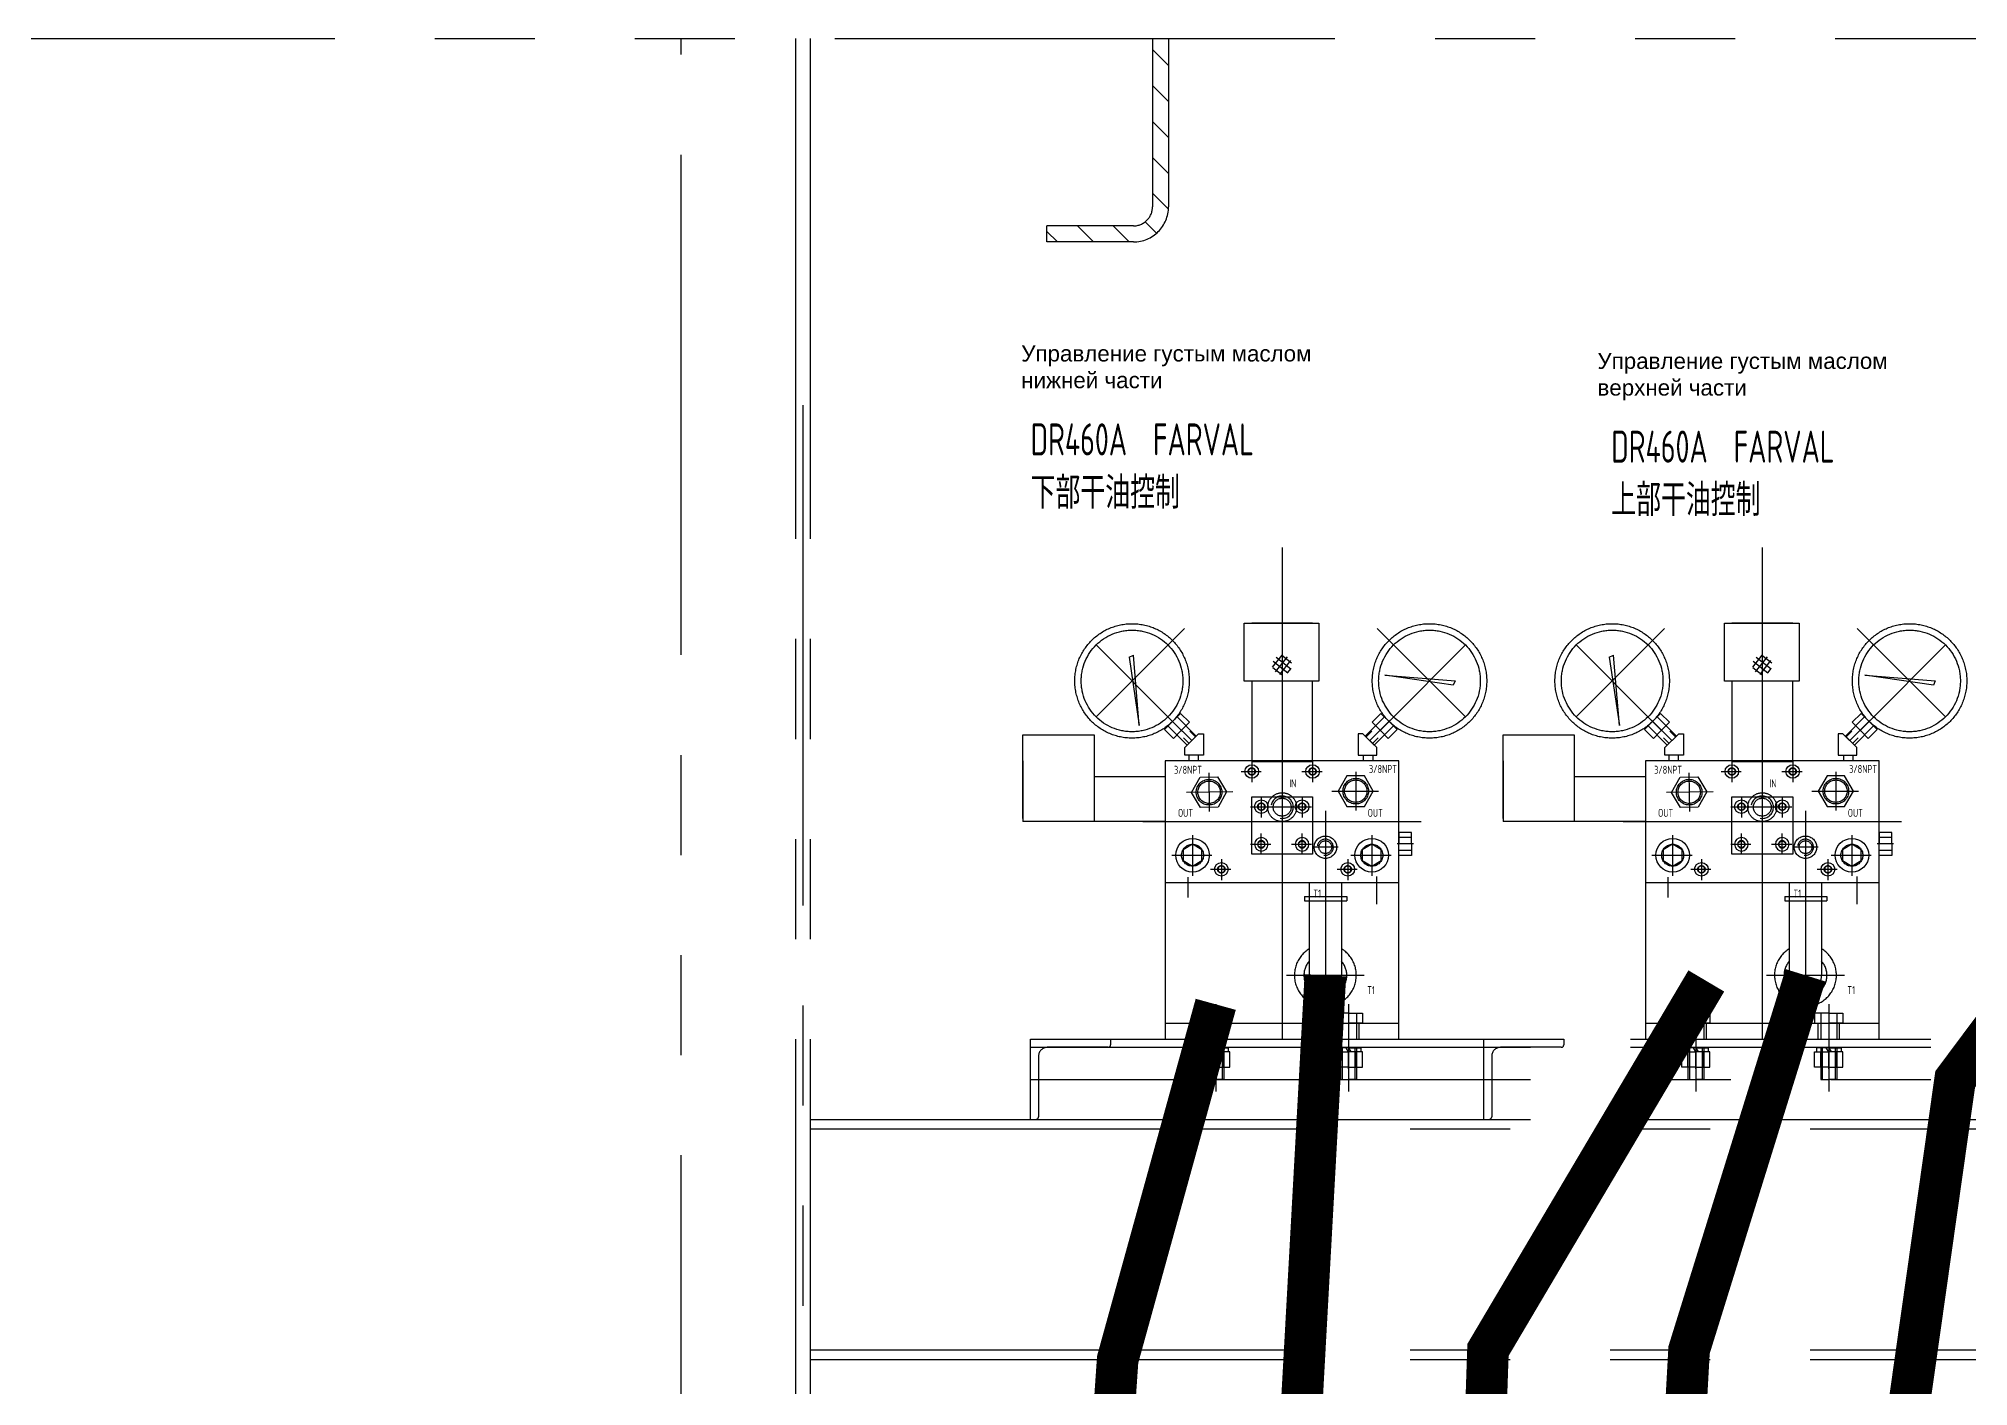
# Model space of a CAD drawing. Header units: millimetres. Extents: x 87 to 10592, y 0 to 7425.
# Drawn here: x 1676 to 2882, y 4415 to 5256 of the extents above; entities that cross this region are included whole.
import ezdxf

# ---------------------------------------------------------------- set-up
doc = ezdxf.new("R2010")
doc.units = ezdxf.units.MM
doc.header["$LTSCALE"] = 250
doc.linetypes.add('G', pattern=[2, 1.25, -0.25, 0.25, -0.25])
doc.linetypes.add('K', pattern=[2.5, 1.25, -0.25, 0.25, -0.25, 0.25, -0.25])
for name, color, linetype in [('01', 7, 'Continuous'), ('05', 4, 'G'), ('07', 6, 'K'), ('08', 1, 'Continuous'), ('11', 3, 'Continuous')]:
    doc.layers.add(name, color=color, linetype=linetype)
doc.styles.get("Standard").update_dxf_attribs({"font": 'isocp', "width": 0.707, "bigfont": 'intecad.shx'})
doc.dimstyles.new('INTE', dxfattribs={"dimscale": 25, "dimtxt": 3.5, "dimasz": 3, "dimexe": 3, "dimexo": 0, "dimgap": 1, "dimtad": 1, "dimdec": 1, "dimdsep": 46, "dimtxsty": 'Standard', "dimcen": 0, "dimclrd": 1, "dimclre": 1, "dimclrt": 3, "dimadec": 0, "dimazin": 0, "dimtfac": 1, "dimtdec": 1, "dimtmove": 0, "dimatfit": 0, "dimfxl": 1, "dimarcsym": 0})

# ---------------------------------------------------------------- blocks, each defined once
blk = doc.blocks.new('*U88')
at = {"layer": '01'}
for p, q in [((-7.9, 7.1), (0, 7.1)), ((-7.9, 0), (-7.9, 7.1)), ((-7.9, 4), (0, 4)), ((0, 7.1), (0, 0)), ((0, -7.1), (0, 0)), ((-7.9, 0), (-7.9, -7.1)), ((-7.9, -4), (0, -4)), ((-7.9, -7.1), (0, -7.1))]:
    blk.add_line(p, q, dxfattribs=at)
at = {"layer": '05'}
blk.add_line((-9, 0), (1.1, 0), dxfattribs=at)
blk = doc.blocks.new('*U87')
blk.add_circle((0, 0), 2.29)
at = {"layer": '01'}
for p, q in [((0, 2.3), (-2, 1.1)), ((-2, 1.1), (-2, -1.1)), ((2, 1.1), (0, 2.3)), ((2, -1.1), (2, 1.1)), ((-2, -1.1), (0, -2.3)), ((0, -2.3), (2, -1.1))]:
    blk.add_line(p, q, dxfattribs=at)
blk.add_circle((0, 0), 4.25, dxfattribs=at)
at = {"layer": '05'}
for p, q in [((-6.7, 0), (5.9, 0)), ((0, 6.3), (0, -6.7))]:
    blk.add_line(p, q, dxfattribs=at)
blk = doc.blocks.new('*U86')
blk.add_circle((0, 0), 6.86)
at = {"layer": '01'}
for p, q in [((0, 6.9), (-5.9, 3.4)), ((-5.9, 3.4), (-5.9, -3.4)), ((5.9, 3.4), (0, 6.9)), ((5.9, -3.4), (5.9, 3.4)), ((-5.9, -3.4), (0, -6.9)), ((0, -6.9), (5.9, -3.4))]:
    blk.add_line(p, q, dxfattribs=at)
blk.add_circle((0, 0), 10.5, dxfattribs=at)
at = {"layer": '05'}
for p, q in [((0, 12.5), (0, -12.9)), ((-13, 0), (12.1, 0))]:
    blk.add_line(p, q, dxfattribs=at)
blk = doc.blocks.new('*D99')
at = {"layer": '08', "color": 1, "lineweight": -2}
for p, q in [((2679.8, 4581.4), (4661.8, 4581.4)), ((4586.8, 4506.4), (4586.8, 3741.5)), ((2920.8, 3666.5), (4661.8, 3666.5))]:
    blk.add_line(p, q, dxfattribs=at)
at = {"layer": '08', "color": 1}
for points in [[(4574.3, 4506.4), (4599.3, 4506.4), (4586.8, 4581.4)], [(4574.3, 3741.5), (4599.3, 3741.5), (4586.8, 3666.5)]]:
    blk.add_solid(points, dxfattribs=at)
at = {"layer": 'Defpoints', "color": 0}
for p in [(2679.8, 4581.4), (2920.8, 3666.5), (4586.8, 3666.5)]:
    blk.add_point(p, dxfattribs=at)
at = {"layer": '08', "color": 3, "insert": (4518.1, 4124), "char_height": 87.5, "attachment_point": 5, "rotation": 90}
blk.add_mtext('914.9', dxfattribs=at)

msp = doc.modelspace()

# ---------------------------------------------------------------- hatches: boundary and pattern name
at = {"layer": '07', "linetype": 'K'}
h = msp.add_hatch(dxfattribs=at)
h.set_pattern_fill('ANSI31', color=6, scale=5, angle=90, style=0)
h.set_pattern_definition([(135, (-30049.627, 6262.617), (-11.22532, -11.22532), [])])
h.paths.add_polyline_path([(2381.781, 5256.497), (2371.781, 5256.497), (2371.781, 5151.497, -0.41421356), (2359.781, 5139.497), (2305.781, 5139.497), (2305.781, 5129.497), (2359.781, 5129.497, 0.41421356), (2381.781, 5151.497)])
h = msp.add_hatch(dxfattribs=at)
h.set_pattern_fill('ANSI37', color=6, angle=6.75318, style=0)
h.set_pattern_definition([(51.7532, (2307.8903, 4661.93), (-2.49349, 1.965485), []), (141.7532, (2307.8903, 4661.93), (-1.965485, -2.49349), [])])
h.paths.add_polyline_path([(2446.654, 4865.319, 1), (2458.803, 4865.319, 1)])
h = msp.add_hatch(dxfattribs=at)
h.set_pattern_fill('ANSI37', color=6, angle=6.75318, style=0)
h.set_pattern_definition([(51.7532, (2607.8903, 4661.93), (-2.49349, 1.965485), []), (141.7532, (2607.8903, 4661.93), (-1.965485, -2.49349), [])])
h.paths.add_polyline_path([(2746.654, 4865.319, 1), (2758.803, 4865.319, 1)])

# ---------------------------------------------------------------- linework, layer by layer
at = {"layer": '07', "color": 6, "linetype": 'K'}
for p, q in [((1548.281, 5256.497), (3926.781, 5256.497)), ((2077.281, 3621.497), (2077.281, 5256.497)), ((2148.781, 5256.497), (2148.781, 3621.497)), ((2157.781, 5256.497), (2157.781, 3621.497)), ((2371.781, 5256.497), (2371.781, 5151.497)), ((2371.781, 5256.497), (2381.781, 5256.497)), ((2381.781, 5256.497), (2381.781, 5151.497)), ((2359.781, 5139.497), (2305.781, 5139.497)), ((2305.781, 5129.497), (2305.781, 5139.497)), ((2359.781, 5129.497), (2305.781, 5129.497)), ((2153.281, 5027.515), (2153.281, 3621.497)), ((2452.771, 4938.582), (2452.771, 4631.407)), ((2752.771, 4938.582), (2752.771, 4631.407)), ((2336.565, 4832.795), (2391.654, 4888.082)), ((2567.237, 4832.795), (2512.147, 4888.082)), ((2636.565, 4832.795), (2691.654, 4888.082)), ((2867.237, 4832.795), (2812.147, 4888.082)), ((2336.524, 4877.736), (2384.254, 4830.007)), ((2567.277, 4877.736), (2519.547, 4830.007)), ((2636.524, 4877.736), (2684.254, 4830.007)), ((2867.277, 4877.736), (2819.547, 4830.007)), ((2357.12, 4870.178), (2359.812, 4871.33)), ((2357.12, 4870.178), (2363.479, 4827.355)), ((2363.479, 4827.355), (2359.812, 4871.33)), ((2657.12, 4870.178), (2659.812, 4871.33)), ((2657.12, 4870.178), (2663.479, 4827.355)), ((2663.479, 4827.355), (2659.812, 4871.33)), ((2559.719, 4852.594), (2516.895, 4858.953)), ((2516.895, 4858.953), (2560.871, 4855.286)), ((2560.871, 4855.286), (2559.719, 4852.594)), ((2859.719, 4852.594), (2816.895, 4858.953)), ((2816.895, 4858.953), (2860.871, 4855.286)), ((2860.871, 4855.286), (2859.719, 4852.594)), ((2384.254, 4830.007), (2379.234, 4824.986)), ((2379.234, 4824.986), (2384.82, 4819.4)), ((2381.426, 4827.178), (2393.446, 4815.157)), ((2383.51, 4830.75), (2390.584, 4823.677)), ((2384.254, 4830.007), (2389.275, 4835.027)), ((2384.254, 4830.007), (2396.275, 4817.986)), ((2384.82, 4819.4), (2389.84, 4824.42)), ((2387.083, 4832.835), (2399.103, 4820.814)), ((2389.275, 4835.027), (2394.861, 4829.441)), ((2394.861, 4829.441), (2389.84, 4824.42)), ((2398.591, 4820.304), (2395.055, 4823.839)), ((2516.719, 4832.835), (2504.698, 4820.814)), ((2505.21, 4820.304), (2508.746, 4823.839)), ((2519.547, 4830.007), (2507.526, 4817.986)), ((2514.527, 4835.027), (2508.94, 4829.441)), ((2508.94, 4829.441), (2513.961, 4824.42)), ((2522.375, 4827.178), (2510.355, 4815.157)), ((2520.291, 4830.75), (2513.217, 4823.677)), ((2518.981, 4819.4), (2513.961, 4824.42)), ((2519.547, 4830.007), (2514.527, 4835.027)), ((2524.567, 4824.986), (2518.981, 4819.4)), ((2519.547, 4830.007), (2524.567, 4824.986)), ((2684.254, 4830.007), (2679.234, 4824.986)), ((2679.234, 4824.986), (2684.82, 4819.4)), ((2681.426, 4827.178), (2693.446, 4815.157)), ((2683.51, 4830.75), (2690.584, 4823.677)), ((2684.254, 4830.007), (2689.275, 4835.027)), ((2684.254, 4830.007), (2696.275, 4817.986)), ((2684.82, 4819.4), (2689.84, 4824.42)), ((2687.083, 4832.835), (2699.103, 4820.814)), ((2689.275, 4835.027), (2694.861, 4829.441)), ((2694.861, 4829.441), (2689.84, 4824.42)), ((2698.591, 4820.304), (2695.055, 4823.839)), ((2816.719, 4832.835), (2804.698, 4820.814)), ((2805.21, 4820.304), (2808.746, 4823.839)), ((2819.547, 4830.007), (2807.526, 4817.986)), ((2814.527, 4835.027), (2808.94, 4829.441)), ((2808.94, 4829.441), (2813.961, 4824.42)), ((2822.375, 4827.178), (2810.355, 4815.157)), ((2820.291, 4830.75), (2813.217, 4823.677)), ((2818.981, 4819.4), (2813.961, 4824.42)), ((2819.547, 4830.007), (2814.527, 4835.027)), ((2824.567, 4824.986), (2818.981, 4819.4)), ((2819.547, 4830.007), (2824.567, 4824.986)), ((2290.771, 4821.706), (2335.275, 4821.706)), ((2290.771, 4769.254), (2290.771, 4821.706)), ((2335.275, 4821.706), (2335.275, 4767.407)), ((2394.575, 4816.288), (2391.039, 4819.823)), ((2400.598, 4822.309), (2391.951, 4813.662)), ((2399.103, 4820.814), (2393.446, 4815.157)), ((2400.598, 4822.309), (2403.622, 4822.309)), ((2503.203, 4822.309), (2500.179, 4822.309)), ((2503.203, 4822.309), (2511.85, 4813.662)), ((2504.698, 4820.814), (2510.355, 4815.157)), ((2509.226, 4816.288), (2512.762, 4819.823)), ((2590.771, 4769.254), (2590.771, 4821.706)), ((2590.771, 4821.706), (2635.275, 4821.706)), ((2635.275, 4821.706), (2635.275, 4767.407)), ((2694.575, 4816.288), (2691.039, 4819.823)), ((2700.598, 4822.309), (2691.951, 4813.662)), ((2699.103, 4820.814), (2693.446, 4815.157)), ((2700.598, 4822.309), (2703.622, 4822.309)), ((2803.203, 4822.309), (2800.179, 4822.309)), ((2803.203, 4822.309), (2811.85, 4813.662)), ((2804.698, 4820.814), (2810.355, 4815.157)), ((2809.226, 4816.288), (2812.762, 4819.823)), ((2290.771, 4805.407), (2290.771, 4767.407)), ((2379.771, 4805.407), (2379.771, 4631.407)), ((2525.771, 4805.407), (2379.771, 4805.407)), ((2394.457, 4808.804), (2394.457, 4805.407)), ((2400.304, 4808.804), (2400.304, 4805.407)), ((2503.497, 4808.804), (2503.497, 4805.407)), ((2509.344, 4808.804), (2509.344, 4805.407)), ((2525.771, 4631.407), (2525.771, 4805.407)), ((2590.771, 4805.407), (2590.771, 4767.407)), ((2679.771, 4805.407), (2679.771, 4631.407)), ((2825.771, 4805.407), (2679.771, 4805.407)), ((2694.457, 4808.804), (2694.457, 4805.407)), ((2700.304, 4808.804), (2700.304, 4805.407)), ((2803.497, 4808.804), (2803.497, 4805.407)), ((2809.344, 4808.804), (2809.344, 4805.407)), ((2825.771, 4631.407), (2825.771, 4805.407)), ((2335.275, 4795.48), (2379.771, 4795.48)), ((2379.771, 4795.48), (2379.771, 4767.407)), ((2406.922, 4797.828), (2407.261, 4773.614)), ((2498.771, 4798.47), (2498.771, 4774.253)), ((2635.275, 4795.48), (2679.771, 4795.48)), ((2679.771, 4795.48), (2679.771, 4767.407)), ((2706.922, 4797.828), (2707.261, 4773.614)), ((2798.771, 4798.47), (2798.771, 4774.253)), ((2422.047, 4785.975), (2392.964, 4785.569)), ((2462.771, 4776.407), (2442.771, 4776.407)), ((2452.771, 4786.407), (2452.771, 4766.407)), ((2483.813, 4786.407), (2512.899, 4786.407)), ((2722.047, 4785.975), (2692.964, 4785.569)), ((2762.771, 4776.407), (2742.771, 4776.407)), ((2752.771, 4786.407), (2752.771, 4766.407)), ((2783.813, 4786.407), (2812.899, 4786.407)), ((2379.771, 4767.407), (2290.771, 4767.407)), ((2365.811, 4767.407), (2539.73, 4767.407)), ((2479.771, 4774.217), (2479.771, 4631.407)), ((2679.771, 4767.407), (2590.771, 4767.407)), ((2665.811, 4767.407), (2839.73, 4767.407)), ((2779.771, 4774.217), (2779.771, 4631.407)), ((2487.771, 4751.407), (2471.771, 4751.407)), ((2479.771, 4759.407), (2479.771, 4743.407)), ((2787.771, 4751.407), (2771.771, 4751.407)), ((2779.771, 4759.407), (2779.771, 4743.407)), ((2379.771, 4729.407), (2525.771, 4729.407)), ((2393.771, 4732.741), (2393.771, 4720.023)), ((2469.662, 4729.407), (2469.662, 4671.407)), ((2489.88, 4729.407), (2489.88, 4671.407)), ((2511.771, 4733.127), (2511.771, 4715.752)), ((2679.771, 4729.407), (2825.771, 4729.407)), ((2693.771, 4732.741), (2693.771, 4720.023)), ((2769.662, 4729.407), (2769.662, 4671.407)), ((2789.88, 4729.407), (2789.88, 4671.407)), ((2811.771, 4733.127), (2811.771, 4715.752)), ((2466.797, 4720.523), (2466.797, 4717.861)), ((2466.797, 4720.523), (2493.168, 4720.523)), ((2466.797, 4717.861), (2493.168, 4717.861)), ((2493.168, 4720.523), (2493.168, 4717.861)), ((2766.797, 4720.523), (2766.797, 4717.861)), ((2766.797, 4720.523), (2793.168, 4720.523)), ((2766.797, 4717.861), (2793.168, 4717.861)), ((2793.168, 4720.523), (2793.168, 4717.861)), ((2455.421, 4671.407), (2504.121, 4671.407)), ((2755.421, 4671.407), (2804.121, 4671.407)), ((2402.476, 4647.807), (2402.476, 4641.407)), ((2411.271, 4647.807), (2402.476, 4647.807)), ((2406.271, 4647.807), (2406.271, 4641.407)), ((2411.271, 4653.272), (2411.271, 4598.84)), ((2411.271, 4647.807), (2420.066, 4647.807)), ((2411.271, 4644.786), (2411.271, 4608.902)), ((2416.271, 4647.807), (2416.271, 4641.407)), ((2420.066, 4647.807), (2420.066, 4641.407)), ((2485.476, 4647.807), (2485.476, 4641.407)), ((2494.271, 4647.807), (2485.476, 4647.807)), ((2489.271, 4647.807), (2489.271, 4641.407)), ((2494.271, 4653.272), (2494.271, 4598.84)), ((2494.271, 4652.907), (2494.271, 4608.902)), ((2494.271, 4647.807), (2503.066, 4647.807)), ((2494.271, 4644.786), (2494.271, 4608.902)), ((2499.271, 4647.807), (2499.271, 4641.407)), ((2503.066, 4647.807), (2503.066, 4641.407)), ((2702.476, 4647.807), (2702.476, 4641.407)), ((2711.271, 4647.807), (2702.476, 4647.807)), ((2706.271, 4647.807), (2706.271, 4641.407)), ((2711.271, 4653.272), (2711.271, 4598.84)), ((2711.271, 4647.807), (2720.066, 4647.807)), ((2711.271, 4644.786), (2711.271, 4608.902)), ((2711.271, 4644.786), (2711.271, 4608.902)), ((2716.271, 4647.807), (2716.271, 4641.407)), ((2720.066, 4647.807), (2720.066, 4641.407)), ((2785.476, 4647.807), (2785.476, 4641.407)), ((2794.271, 4647.807), (2785.476, 4647.807)), ((2789.271, 4647.807), (2789.271, 4641.407)), ((2794.271, 4653.272), (2794.271, 4598.84)), ((2794.271, 4652.907), (2794.271, 4608.902)), ((2794.271, 4647.807), (2803.066, 4647.807)), ((2794.271, 4644.786), (2794.271, 4608.902)), ((2799.271, 4647.807), (2799.271, 4641.407)), ((2803.066, 4647.807), (2803.066, 4641.407)), ((2295.533, 4631.407), (2979.771, 4631.407)), ((2295.533, 4631.407), (2345.533, 4631.407)), ((2295.533, 4581.407), (2295.533, 4631.407)), ((2345.533, 4631.407), (2345.533, 4627.928)), ((2379.771, 4641.407), (2525.771, 4641.407)), ((2402.476, 4641.407), (2411.271, 4641.407)), ((2404.548, 4641.407), (2404.548, 4631.407)), ((2406.271, 4641.407), (2406.271, 4631.407)), ((2420.066, 4641.407), (2411.271, 4641.407)), ((2416.271, 4641.407), (2416.271, 4631.407)), ((2417.75, 4641.407), (2417.75, 4631.407)), ((2485.476, 4641.407), (2494.271, 4641.407)), ((2487.548, 4641.407), (2487.548, 4631.407)), ((2489.271, 4641.407), (2489.271, 4631.407)), ((2503.066, 4641.407), (2494.271, 4641.407)), ((2499.271, 4641.407), (2499.271, 4631.407)), ((2500.75, 4641.407), (2500.75, 4631.407)), ((2578.739, 4581.407), (2578.739, 4631.407)), ((2578.739, 4631.407), (2628.739, 4631.407)), ((2628.739, 4631.407), (2628.739, 4627.928)), ((2679.771, 4641.407), (2825.771, 4641.407)), ((2679.771, 4631.407), (2825.771, 4631.407)), ((2702.476, 4641.407), (2711.271, 4641.407)), ((2704.548, 4641.407), (2704.548, 4631.407)), ((2706.271, 4641.407), (2706.271, 4631.407)), ((2720.066, 4641.407), (2711.271, 4641.407)), ((2716.271, 4641.407), (2716.271, 4631.407)), ((2717.75, 4641.407), (2717.75, 4631.407)), ((2785.476, 4641.407), (2794.271, 4641.407)), ((2787.548, 4641.407), (2787.548, 4631.407)), ((2789.271, 4641.407), (2789.271, 4631.407)), ((2803.066, 4641.407), (2794.271, 4641.407)), ((2799.271, 4641.407), (2799.271, 4631.407)), ((2800.75, 4641.407), (2800.75, 4631.407)), ((2295.533, 4626.407), (2979.771, 4626.407)), ((2300.533, 4620.907), (2300.533, 4583.049)), ((2344.012, 4626.407), (2306.021, 4626.407)), ((2402.476, 4614.056), (2402.476, 4623.556)), ((2402.476, 4623.556), (2411.271, 4623.556)), ((2403.571, 4626.156), (2403.571, 4623.556)), ((2411.271, 4626.156), (2403.571, 4626.156)), ((2403.571, 4623.556), (2411.271, 4623.556)), ((2404.548, 4626.407), (2404.548, 4626.156)), ((2406.271, 4626.407), (2406.271, 4606.407)), ((2406.271, 4614.056), (2406.271, 4623.556)), ((2407.271, 4626.407), (2407.271, 4606.407)), ((2411.271, 4623.556), (2409.77, 4626.156)), ((2411.271, 4628.252), (2411.271, 4621.46)), ((2411.271, 4626.156), (2412.772, 4623.556)), ((2411.271, 4626.156), (2418.971, 4626.156)), ((2411.271, 4613.004), (2411.271, 4624.607)), ((2420.066, 4623.556), (2411.271, 4623.556)), ((2418.971, 4623.556), (2411.271, 4623.556)), ((2415.271, 4626.407), (2415.271, 4606.407)), ((2416.271, 4626.407), (2416.271, 4606.407)), ((2416.271, 4614.056), (2416.271, 4623.556)), ((2417.75, 4626.407), (2417.75, 4626.156)), ((2418.971, 4626.156), (2418.971, 4623.556)), ((2420.066, 4614.056), (2420.066, 4623.556)), ((2485.476, 4623.556), (2494.271, 4623.556)), ((2485.476, 4614.056), (2485.476, 4623.556)), ((2494.271, 4626.156), (2486.571, 4626.156)), ((2486.571, 4626.156), (2486.571, 4623.556)), ((2486.571, 4623.556), (2494.271, 4623.556)), ((2487.548, 4626.407), (2487.548, 4626.156)), ((2489.271, 4626.407), (2489.271, 4606.407)), ((2489.271, 4614.056), (2489.271, 4623.556)), ((2490.271, 4626.407), (2490.271, 4606.407)), ((2494.271, 4623.556), (2492.77, 4626.156)), ((2494.271, 4628.252), (2494.271, 4621.46)), ((2494.271, 4626.156), (2501.971, 4626.156)), ((2494.271, 4626.156), (2495.772, 4623.556)), ((2494.271, 4613.004), (2494.271, 4624.607)), ((2501.971, 4623.556), (2494.271, 4623.556)), ((2503.066, 4623.556), (2494.271, 4623.556)), ((2498.271, 4626.407), (2498.271, 4606.407)), ((2499.271, 4626.407), (2499.271, 4606.407)), ((2499.271, 4614.056), (2499.271, 4623.556)), ((2500.75, 4626.407), (2500.75, 4626.156)), ((2501.971, 4626.156), (2501.971, 4623.556)), ((2503.066, 4614.056), (2503.066, 4623.556)), ((2583.739, 4620.907), (2583.739, 4583.049)), ((2627.217, 4626.407), (2589.227, 4626.407)), ((2679.771, 4626.407), (2825.771, 4626.407)), ((2702.476, 4623.556), (2711.271, 4623.556)), ((2702.476, 4614.056), (2702.476, 4623.556)), ((2711.271, 4626.156), (2703.571, 4626.156)), ((2703.571, 4626.156), (2703.571, 4623.556)), ((2703.571, 4623.556), (2711.271, 4623.556)), ((2704.548, 4626.407), (2704.548, 4626.156)), ((2706.271, 4626.407), (2706.271, 4606.407)), ((2706.271, 4614.056), (2706.271, 4623.556)), ((2707.271, 4626.407), (2707.271, 4606.407)), ((2711.271, 4623.556), (2709.77, 4626.156)), ((2711.271, 4628.252), (2711.271, 4621.46)), ((2711.271, 4626.156), (2718.971, 4626.156)), ((2711.271, 4626.156), (2712.772, 4623.556)), ((2711.271, 4613.004), (2711.271, 4624.607)), ((2718.971, 4623.556), (2711.271, 4623.556)), ((2720.066, 4623.556), (2711.271, 4623.556)), ((2715.271, 4626.407), (2715.271, 4606.407)), ((2716.271, 4626.407), (2716.271, 4606.407)), ((2716.271, 4614.056), (2716.271, 4623.556)), ((2717.75, 4626.407), (2717.75, 4626.156)), ((2718.971, 4626.156), (2718.971, 4623.556)), ((2720.066, 4614.056), (2720.066, 4623.556)), ((2785.476, 4623.556), (2794.271, 4623.556)), ((2785.476, 4614.056), (2785.476, 4623.556)), ((2794.271, 4626.156), (2786.571, 4626.156)), ((2786.571, 4626.156), (2786.571, 4623.556)), ((2786.571, 4623.556), (2794.271, 4623.556)), ((2787.548, 4626.407), (2787.548, 4626.156)), ((2789.271, 4626.407), (2789.271, 4606.407)), ((2789.271, 4614.056), (2789.271, 4623.556)), ((2790.271, 4626.407), (2790.271, 4606.407)), ((2794.271, 4623.556), (2792.77, 4626.156)), ((2794.271, 4628.252), (2794.271, 4621.46)), ((2794.271, 4626.156), (2801.971, 4626.156)), ((2794.271, 4626.156), (2795.772, 4623.556)), ((2794.271, 4613.004), (2794.271, 4624.607)), ((2801.971, 4623.556), (2794.271, 4623.556)), ((2803.066, 4623.556), (2794.271, 4623.556)), ((2798.271, 4626.407), (2798.271, 4606.407)), ((2799.271, 4626.407), (2799.271, 4606.407)), ((2799.271, 4614.056), (2799.271, 4623.556)), ((2800.75, 4626.407), (2800.75, 4626.156)), ((2801.971, 4626.156), (2801.971, 4623.556)), ((2803.066, 4614.056), (2803.066, 4623.556)), ((2295.533, 4606.407), (2979.771, 4606.407)), ((2411.271, 4614.056), (2402.476, 4614.056)), ((2406.271, 4606.407), (2411.271, 4606.407)), ((2411.271, 4614.056), (2420.066, 4614.056)), ((2416.271, 4606.407), (2411.271, 4606.407)), ((2494.271, 4614.056), (2485.476, 4614.056)), ((2489.271, 4606.407), (2494.271, 4606.407)), ((2494.271, 4614.056), (2503.066, 4614.056)), ((2499.271, 4606.407), (2494.271, 4606.407)), ((2711.271, 4614.056), (2702.476, 4614.056)), ((2706.271, 4606.407), (2711.271, 4606.407)), ((2711.271, 4614.056), (2720.066, 4614.056)), ((2716.271, 4606.407), (2711.271, 4606.407)), ((2794.271, 4614.056), (2785.476, 4614.056)), ((2789.271, 4606.407), (2794.271, 4606.407)), ((2794.271, 4614.056), (2803.066, 4614.056)), ((2799.271, 4606.407), (2794.271, 4606.407)), ((2157.781, 4581.407), (3317.281, 4581.407)), ((2157.781, 4575.407), (3317.281, 4575.407)), ((2295.533, 4581.407), (2979.771, 4581.407)), ((2295.533, 4581.407), (2298.883, 4581.407)), ((2578.739, 4581.407), (2582.089, 4581.407)), ((2679.771, 4581.407), (2825.771, 4581.407)), ((2157.781, 4437.407), (3317.281, 4437.407)), ((2157.781, 4431.407), (3317.281, 4431.407))]:
    msp.add_line(p, q, dxfattribs=at)
for points in [[(2429.137, 4891.407), (2475.759, 4891.407), (2475.759, 4855.216), (2429.137, 4855.216)], [(2729.137, 4891.407), (2775.759, 4891.407), (2775.759, 4855.216), (2729.137, 4855.216)], [(2412.442, 4795.342), (2418.06, 4785.92), (2412.708, 4776.344), (2401.739, 4776.19), (2396.122, 4785.613), (2401.474, 4795.189)], [(2493.286, 4795.907), (2487.801, 4786.407), (2493.286, 4776.907), (2504.256, 4776.907), (2509.74, 4786.407), (2504.256, 4795.907)], [(2712.442, 4795.342), (2718.06, 4785.92), (2712.708, 4776.344), (2701.739, 4776.19), (2696.122, 4785.613), (2701.474, 4795.189)], [(2793.286, 4795.907), (2787.801, 4786.407), (2793.286, 4776.907), (2804.256, 4776.907), (2809.74, 4786.407), (2804.256, 4795.907)], [(2433.771, 4782.787), (2471.771, 4782.787), (2471.771, 4747.165), (2433.771, 4747.165)], [(2733.771, 4782.787), (2771.771, 4782.787), (2771.771, 4747.165), (2733.771, 4747.165)]]:
    msp.add_lwpolyline(points, close=True, dxfattribs=at)
for points in [[(2471.827, 4891.407), (2433.771, 4891.407)], [(2771.827, 4891.407), (2733.771, 4891.407)], [(2433.771, 4855.216), (2433.771, 4804.97), (2471.827, 4804.97), (2471.827, 4855.216)], [(2733.771, 4855.216), (2733.771, 4804.97), (2771.827, 4804.97), (2771.827, 4855.216)], [(2403.622, 4822.309), (2403.622, 4808.804), (2391.951, 4808.804), (2391.951, 4813.662)], [(2500.179, 4822.309), (2500.179, 4808.804), (2511.85, 4808.804), (2511.85, 4813.662)], [(2703.622, 4822.309), (2703.622, 4808.804), (2691.951, 4808.804), (2691.951, 4813.662)], [(2800.179, 4822.309), (2800.179, 4808.804), (2811.85, 4808.804), (2811.85, 4813.662)]]:
    msp.add_lwpolyline(points, dxfattribs=at)
at = {"layer": '07', "color": 6, "linetype": 'K', "const_width": 26}
for points in [[(3007.092, 4785.721), (2873.315, 4606.407), (2812.582, 4177.793)], [(2479.771, 4671.407), (2452.582, 4177.793)], [(2717.813, 4667.867), (2581.384, 4437.407), (2572.582, 4177.793)], [(2779.771, 4671.407), (2707.042, 4437.407), (2692.582, 4177.793)], [(2411.271, 4653.272), (2349.981, 4431.407), (2332.582, 4177.793)]]:
    msp.add_lwpolyline(points, dxfattribs=at)
at = {"layer": '07', "color": 6, "linetype": 'K'}
for centre, radius in [((2358.975, 4855.286), 35.75), ((2358.975, 4855.286), 31.75), ((2544.826, 4855.286), 35.75), ((2544.826, 4855.286), 31.75), ((2658.975, 4855.286), 35.75), ((2658.975, 4855.286), 31.75), ((2844.826, 4855.286), 35.75), ((2844.826, 4855.286), 31.75), ((2407.091, 4785.766), 8), ((2407.091, 4785.766), 7), ((2498.771, 4786.407), 8), ((2498.771, 4786.407), 7), ((2707.091, 4785.766), 8), ((2707.091, 4785.766), 7), ((2798.771, 4786.407), 8), ((2798.771, 4786.407), 7), ((2452.771, 4776.407), 9), ((2452.771, 4776.407), 5.6), ((2752.771, 4776.407), 9), ((2752.771, 4776.407), 5.6), ((2479.771, 4751.407), 7), ((2479.771, 4751.407), 4), ((2779.771, 4751.407), 7), ((2779.771, 4751.407), 4)]:
    msp.add_circle(centre, radius, dxfattribs=at)
for centre, radius, start, end in [((2359.781, 5151.497), 22, 270, 0), ((2359.781, 5151.497), 12, 270, 0), ((2452.771, 4776.407), 7, 260, 170), ((2752.771, 4776.407), 7, 260, 170), ((2479.771, 4751.407), 5, 260, 170), ((2779.771, 4751.407), 5, 260, 170), ((2479.771, 4671.407), 19.35, 121.494702, 58.505298), ((2479.771, 4671.407), 13.396, 138.991365, 41.008635), ((2779.771, 4671.407), 19.35, 121.494702, 58.505298), ((2779.771, 4671.407), 13.396, 138.991365, 41.008635), ((2479.771, 4671.407), 10.109, 180, 0), ((2779.771, 4671.407), 10.109, 180, 0), ((2306.033, 4620.907), 5.5, 90.121777, 180), ((2344.012, 4627.928), 1.521, 270, 0), ((2589.239, 4620.907), 5.5, 90.121777, 180), ((2627.217, 4627.928), 1.521, 270, 0), ((2298.883, 4583.057), 1.65, 270, 359.737871), ((2582.089, 4583.057), 1.65, 270, 359.737871)]:
    msp.add_arc(centre, radius, start, end, dxfattribs=at)

# ---------------------------------------------------------------- block references
for name, p in [('*U87', (2433.771, 4798.713)), ('*U87', (2471.771, 4798.713)), ('*U87', (2733.771, 4798.713)), ('*U87', (2771.771, 4798.713)), ('*U87', (2439.751, 4776.73)), ('*U87', (2465.245, 4776.73)), ('*U87', (2739.751, 4776.73)), ('*U87', (2765.245, 4776.73)), ('*U86', (2396.771, 4746.407)), ('*U86', (2508.771, 4746.407)), ('*U86', (2696.771, 4746.407)), ('*U86', (2808.771, 4746.407)), ('*U87', (2414.771, 4737.594)), ('*U87', (2493.771, 4737.594)), ('*U87', (2714.771, 4737.594)), ('*U87', (2793.771, 4737.594))]:
    msp.add_blockref(name, p, dxfattribs=at)
at = {"layer": '07', "color": 6, "linetype": 'K', "xscale": -1, "rotation": 180}
for p in [(2439.751, 4753.223), (2465.245, 4753.223), (2739.751, 4753.223), (2765.245, 4753.223)]:
    msp.add_blockref('*U87', p, dxfattribs=at)
at = {"layer": '07', "color": 6, "linetype": 'K', "rotation": 180}
for p in [(2525.771, 4753.427), (2825.771, 4753.427)]:
    msp.add_blockref('*U88', p, dxfattribs=at)

# ---------------------------------------------------------------- texts
at = {"layer": '01', "char_height": 10, "attachment_point": 1}
for s, insert in [('{\\fArial|b0|i0|c204|p34;\\W1;\\C3;Управление густым маслом\\Pнижней части}', (2289.732, 5064.809)), ('{\\fArial|b0|i0|c204|p34;\\W1;\\C3;Управление густым маслом\\Pверхней части}', (2649.778, 5060.171))]:
    msp.add_mtext(s, dxfattribs=dict(at, insert=insert))
at = {"layer": '07', "color": 6, "linetype": 'K', "width": 0.707}
for s, p in [('3/8NPT', (2385.196, 4797.269)), ('3/8NPT', (2507.012, 4797.736)), ('3/8NPT', (2685.196, 4797.269)), ('3/8NPT', (2807.012, 4797.736)), ('IN', (2457.192, 4788.788)), ('IN', (2757.192, 4788.788)), ('OUT', (2387.673, 4770.362)), ('OUT', (2506.231, 4770.362)), ('OUT', (2687.673, 4770.362)), ('OUT', (2806.231, 4770.362)), ('T1', (2472.269, 4719.943)), ('T1', (2772.269, 4719.943)), ('T1', (2505.912, 4659.602)), ('T1', (2805.912, 4659.602))]:
    msp.add_text(s, height=5, dxfattribs=at).set_placement(p)
at = {"layer": '11', "color": 3, "linetype": 'Continuous', "char_height": 20, "width": 762.488, "attachment_point": 1}
for s, insert in [('DR460A  FARVAL\\P下部干油控制', (2295.571, 5016.169)), ('DR460A  FARVAL\\P上部干油控制', (2658.39, 5011.633))]:
    msp.add_mtext(s, dxfattribs=dict(at, insert=insert))

# ---------------------------------------------------------------- dimensions: what is measured, and where the dimension line sits
at = {"layer": '08'}
dim = msp.add_linear_dim(base=(4586.814, 3666.536), p1=(2679.771, 4581.407), p2=(2920.781, 3666.536), angle=90, dimstyle='INTE', dxfattribs=at)
dim.commit()
dim.dimension.update_dxf_attribs({"geometry": '*D99', "text_midpoint": (4518.064, 4123.971)})

doc.saveas('drawing.dxf')
